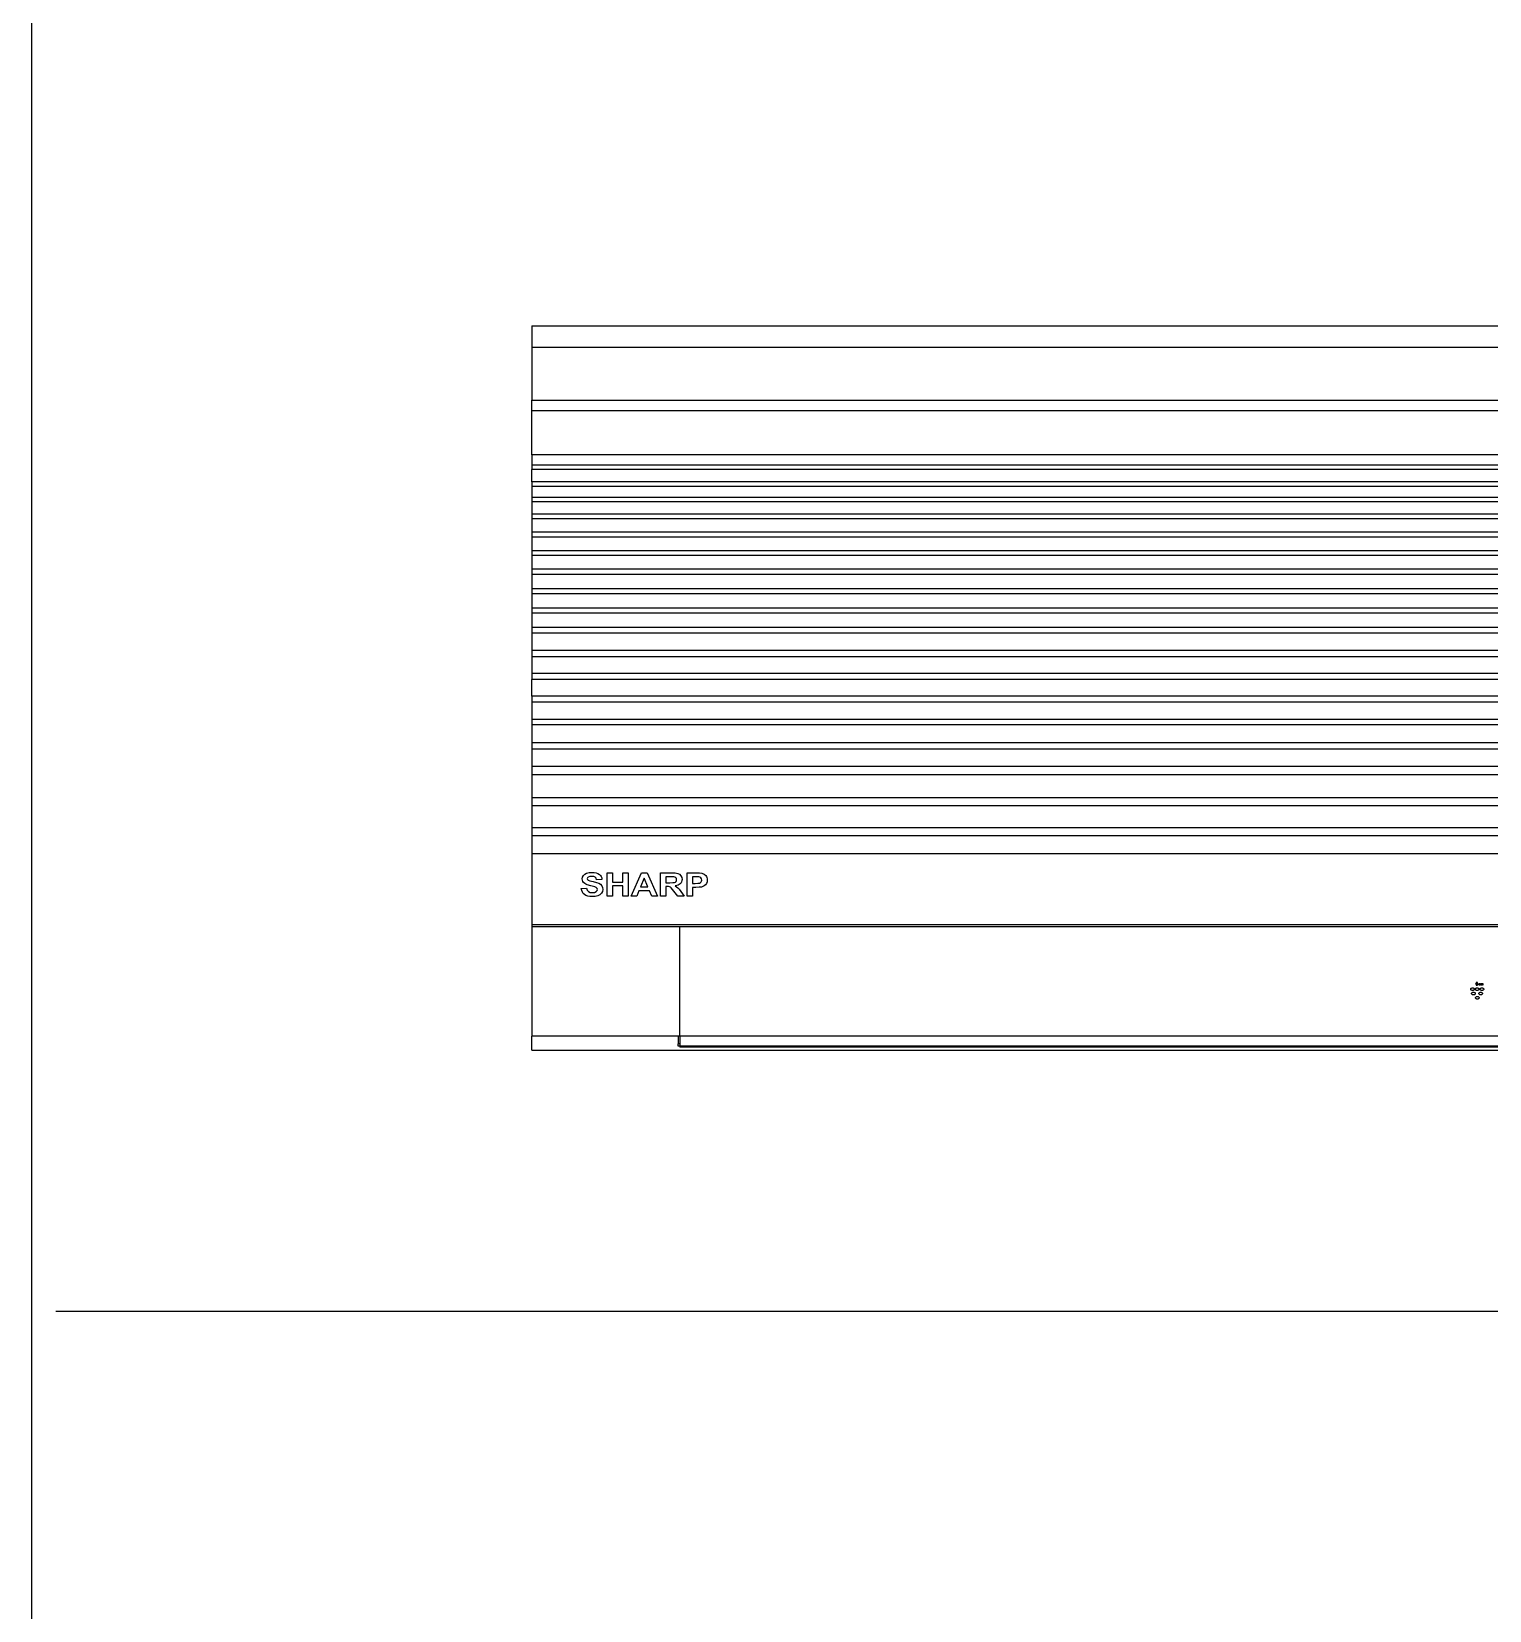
# Model space of a CAD drawing. Header units: inches. Extents: x -106706990 to 300603, y -86718466 to 1728185.
# Drawn here: x 162415 to 163122, y 8311 to 9076 of the extents above; entities that cross this region are included whole.
import ezdxf

# ---------------------------------------------------------------- set-up
doc = ezdxf.new("R2010")
doc.units = ezdxf.units.IN
doc.header["$MEASUREMENT"] = 0
doc.layers.add('Edges', color=7, linetype='Continuous')
doc.layers.add('LAMPU', color=7, linetype='Continuous')

# ---------------------------------------------------------------- blocks, each defined once
blk = doc.blocks.new('air con')
at = {"layer": 'Edges'}
for p, q in [((71.402, 41.898), (152.402, 41.898)), ((71.402, 41.898), (71.402, 41.095)), ((71.402, 41.095), (152.402, 41.095)), ((71.402, 41.095), (71.402, 39.122)), ((71.402, 39.122), (152.402, 39.122)), ((71.402, 38.724), (71.402, 39.122)), ((152.402, 38.724), (71.402, 38.724)), ((71.402, 37.092), (71.402, 38.724)), ((71.402, 37.092), (71.402, 36.701)), ((152.402, 37.092), (71.402, 37.092)), ((152.402, 36.701), (71.402, 36.701)), ((71.402, 36.701), (71.402, 36.542)), ((152.402, 36.542), (71.402, 36.542)), ((71.402, 36.078), (71.402, 36.542)), ((152.402, 36.078), (71.402, 36.078)), ((71.402, 36.078), (71.402, 35.914)), ((152.402, 35.914), (71.402, 35.914)), ((71.402, 35.914), (71.402, 35.493)), ((71.402, 35.493), (71.402, 35.34)), ((152.402, 35.493), (71.402, 35.493)), ((152.402, 35.34), (71.402, 35.34)), ((71.402, 35.34), (71.402, 34.877)), ((152.402, 34.877), (71.402, 34.877)), ((71.402, 34.877), (71.402, 34.709)), ((152.402, 34.709), (71.402, 34.709)), ((71.402, 34.709), (71.402, 34.207)), ((152.402, 34.207), (71.402, 34.207)), ((71.402, 34.207), (71.402, 34.022)), ((71.402, 34.022), (71.402, 33.51)), ((152.402, 34.022), (71.402, 34.022)), ((152.402, 33.51), (71.402, 33.51)), ((71.402, 33.51), (71.402, 33.335)), ((152.402, 33.335), (71.402, 33.335)), ((71.402, 33.335), (71.402, 32.826)), ((152.402, 32.826), (71.402, 32.826)), ((71.402, 32.826), (71.402, 32.625)), ((152.402, 32.625), (71.402, 32.625)), ((71.402, 32.625), (71.402, 32.098)), ((152.402, 32.098), (71.402, 32.098)), ((71.402, 32.098), (71.402, 31.911)), ((152.402, 31.911), (71.402, 31.911)), ((71.402, 31.911), (71.402, 31.378)), ((152.402, 31.378), (71.402, 31.378)), ((71.402, 31.378), (71.402, 31.189)), ((152.402, 31.189), (71.402, 31.189)), ((71.402, 31.189), (71.402, 30.654)), ((152.402, 30.654), (71.402, 30.654)), ((71.402, 30.654), (71.402, 30.439)), ((152.402, 30.439), (71.402, 30.439)), ((71.402, 30.439), (71.402, 29.791)), ((152.402, 29.791), (71.402, 29.791)), ((71.402, 29.791), (71.402, 29.562)), ((71.402, 29.562), (71.402, 28.935)), ((152.402, 29.562), (71.402, 29.562)), ((152.402, 28.935), (71.402, 28.935)), ((71.402, 28.935), (71.402, 28.714)), ((152.402, 28.714), (71.402, 28.714)), ((71.402, 28.092), (71.402, 28.714)), ((152.402, 28.092), (71.402, 28.092)), ((71.402, 28.092), (71.402, 27.871)), ((71.402, 27.871), (71.402, 27.226)), ((152.402, 27.871), (71.402, 27.871)), ((152.402, 27.226), (71.402, 27.226)), ((71.402, 27.226), (71.402, 27.024)), ((71.402, 27.024), (71.402, 26.349)), ((152.402, 27.024), (71.402, 27.024)), ((152.402, 26.349), (71.402, 26.349)), ((71.402, 26.349), (71.402, 26.117)), ((152.402, 26.117), (71.402, 26.117)), ((71.402, 26.117), (71.402, 25.469)), ((152.402, 25.469), (71.402, 25.469)), ((71.402, 25.469), (71.402, 25.162)), ((152.402, 25.162), (71.402, 25.162)), ((71.402, 25.162), (71.402, 24.304)), ((152.402, 24.304), (71.402, 24.304)), ((71.402, 24.304), (71.402, 24.002)), ((152.402, 24.002), (71.402, 24.002)), ((71.402, 24.002), (71.402, 23.184)), ((71.402, 23.184), (71.402, 22.883)), ((152.402, 23.184), (71.402, 23.184)), ((152.402, 22.883), (71.402, 22.883)), ((71.402, 22.883), (71.402, 22.213)), ((152.402, 22.213), (71.402, 22.213)), ((71.402, 22.213), (71.402, 19.568)), ((73.283, 21.282), (73.294, 21.346)), ((73.289, 21.232), (73.283, 21.282)), ((73.306, 21.186), (73.289, 21.232)), ((73.294, 21.346), (73.326, 21.406)), ((73.334, 21.144), (73.306, 21.186)), ((73.326, 21.406), (73.378, 21.457)), ((73.378, 21.457), (73.448, 21.494)), ((73.448, 21.494), (73.537, 21.517)), ((73.481, 21.324), (73.473, 21.293)), ((73.473, 21.293), (73.48, 21.265)), ((73.48, 21.265), (73.502, 21.241)), ((73.504, 21.347), (73.481, 21.324)), ((73.502, 21.241), (73.567, 21.212)), ((73.563, 21.371), (73.504, 21.347)), ((73.537, 21.517), (73.642, 21.525)), ((73.64, 21.379), (73.563, 21.371)), ((73.567, 21.212), (73.685, 21.182)), ((73.713, 21.372), (73.64, 21.379)), ((73.642, 21.525), (73.729, 21.52)), ((73.766, 21.35), (73.713, 21.372)), ((73.729, 21.52), (73.804, 21.507)), ((73.8, 21.311), (73.766, 21.35)), ((73.82, 21.253), (73.8, 21.311)), ((73.804, 21.507), (73.868, 21.484)), ((74.019, 21.261), (73.82, 21.253)), ((73.868, 21.484), (73.921, 21.453)), ((73.921, 21.453), (73.962, 21.414)), ((73.962, 21.414), (73.992, 21.369)), ((73.992, 21.369), (74.011, 21.318)), ((74.011, 21.318), (74.019, 21.261)), ((74.215, 20.639), (74.215, 21.51)), ((74.215, 21.51), (74.413, 21.51)), ((74.413, 21.51), (74.413, 21.167)), ((74.802, 21.167), (74.802, 21.51)), ((74.802, 21.51), (75.001, 21.51)), ((75.001, 21.51), (75.001, 20.639)), ((75.106, 20.639), (75.489, 21.51)), ((75.592, 21.306), (75.459, 20.983)), ((75.489, 21.51), (75.699, 21.51)), ((75.727, 20.983), (75.592, 21.306)), ((75.699, 21.51), (76.093, 20.639)), ((76.199, 20.639), (76.199, 21.51)), ((76.199, 21.51), (76.616, 21.51)), ((76.552, 21.362), (76.397, 21.362)), ((76.397, 21.362), (76.397, 21.141)), ((76.697, 21.359), (76.552, 21.362)), ((76.616, 21.51), (76.752, 21.504)), ((76.74, 21.347), (76.697, 21.359)), ((76.772, 21.325), (76.74, 21.347)), ((76.752, 21.504), (76.845, 21.486)), ((76.754, 21.167), (76.778, 21.189)), ((76.791, 21.294), (76.772, 21.325)), ((76.778, 21.189), (76.793, 21.218)), ((76.798, 21.254), (76.791, 21.294)), ((76.793, 21.218), (76.798, 21.254)), ((76.845, 21.486), (76.91, 21.454)), ((76.91, 21.454), (76.96, 21.403)), ((76.96, 21.403), (76.992, 21.338)), ((76.999, 21.219), (76.986, 21.176)), ((76.992, 21.338), (77.003, 21.266)), ((77.003, 21.266), (76.999, 21.219)), ((77.19, 20.639), (77.19, 21.51)), ((77.19, 21.51), (77.508, 21.51)), ((77.388, 21.362), (77.388, 21.115)), ((77.484, 21.362), (77.388, 21.362)), ((77.627, 21.356), (77.484, 21.362)), ((77.508, 21.51), (77.658, 21.506)), ((77.671, 21.343), (77.627, 21.356)), ((77.658, 21.506), (77.744, 21.497)), ((77.707, 21.318), (77.671, 21.343)), ((77.731, 21.283), (77.707, 21.318)), ((77.716, 21.172), (77.733, 21.203)), ((77.738, 21.239), (77.731, 21.283)), ((77.733, 21.203), (77.738, 21.239)), ((77.744, 21.497), (77.822, 21.465)), ((77.822, 21.465), (77.886, 21.411)), ((77.886, 21.411), (77.911, 21.376)), ((77.911, 21.376), (77.929, 21.336)), ((77.929, 21.336), (77.939, 21.291)), ((77.943, 21.242), (77.935, 21.168)), ((77.939, 21.291), (77.943, 21.242)), ((73.247, 20.922), (73.441, 20.939)), ((73.262, 20.853), (73.247, 20.922)), ((73.287, 20.793), (73.262, 20.853)), ((73.322, 20.742), (73.287, 20.793)), ((73.367, 20.7), (73.322, 20.742)), ((73.374, 21.106), (73.334, 21.144)), ((73.422, 20.666), (73.367, 20.7)), ((73.412, 21.082), (73.374, 21.106)), ((73.462, 21.059), (73.412, 21.082)), ((73.488, 20.642), (73.422, 20.666)), ((73.441, 20.939), (73.467, 20.864)), ((73.598, 21.02), (73.462, 21.059)), ((73.467, 20.864), (73.511, 20.812)), ((73.565, 20.628), (73.488, 20.642)), ((73.511, 20.812), (73.574, 20.782)), ((73.653, 20.623), (73.565, 20.628)), ((73.574, 20.782), (73.655, 20.772)), ((73.757, 20.982), (73.598, 21.02)), ((73.771, 20.631), (73.653, 20.623)), ((73.655, 20.772), (73.739, 20.781)), ((73.685, 21.182), (73.811, 21.152)), ((73.739, 20.781), (73.8, 20.808)), ((73.8, 20.965), (73.757, 20.982)), ((73.867, 20.655), (73.771, 20.631)), ((73.828, 20.944), (73.8, 20.965)), ((73.8, 20.808), (73.836, 20.847)), ((73.811, 21.152), (73.899, 21.12)), ((73.843, 20.92), (73.828, 20.944)), ((73.836, 20.847), (73.848, 20.892)), ((73.848, 20.892), (73.843, 20.92)), ((73.943, 20.695), (73.867, 20.655)), ((73.899, 21.12), (73.961, 21.081)), ((74, 20.752), (73.943, 20.695)), ((73.961, 21.081), (74.008, 21.031)), ((74.035, 20.82), (74, 20.752)), ((74.008, 21.031), (74.037, 20.968)), ((74.047, 20.892), (74.035, 20.82)), ((74.037, 20.968), (74.047, 20.892)), ((74.413, 20.639), (74.215, 20.639)), ((74.413, 21.167), (74.802, 21.167)), ((74.802, 21.02), (74.413, 21.02)), ((74.413, 21.02), (74.413, 20.639)), ((74.802, 20.639), (74.802, 21.02)), ((75.001, 20.639), (74.802, 20.639)), ((75.317, 20.639), (75.106, 20.639)), ((75.398, 20.837), (75.317, 20.639)), ((75.791, 20.837), (75.398, 20.837)), ((75.459, 20.983), (75.727, 20.983)), ((75.877, 20.639), (75.791, 20.837)), ((76.093, 20.639), (75.877, 20.639)), ((76.397, 20.639), (76.199, 20.639)), ((76.397, 21.141), (76.544, 21.141)), ((76.437, 21.002), (76.397, 21.002)), ((76.397, 21.002), (76.397, 20.639)), ((76.496, 21), (76.437, 21.002)), ((76.537, 20.993), (76.496, 21)), ((76.568, 20.979), (76.537, 20.993)), ((76.544, 21.141), (76.66, 21.144)), ((76.597, 20.956), (76.568, 20.979)), ((76.702, 20.828), (76.597, 20.956)), ((76.66, 21.144), (76.722, 21.152)), ((76.845, 20.639), (76.702, 20.828)), ((76.722, 21.152), (76.754, 21.167)), ((76.804, 21.034), (76.743, 21.023)), ((76.743, 21.023), (76.802, 20.988)), ((76.802, 20.988), (76.849, 20.95)), ((76.856, 21.052), (76.804, 21.034)), ((77.082, 20.639), (76.845, 20.639)), ((76.849, 20.95), (76.899, 20.895)), ((76.901, 21.075), (76.856, 21.052)), ((76.899, 20.895), (76.962, 20.809)), ((76.938, 21.104), (76.901, 21.075)), ((76.966, 21.138), (76.938, 21.104)), ((76.962, 20.809), (77.082, 20.639)), ((76.986, 21.176), (76.966, 21.138)), ((77.388, 20.639), (77.19, 20.639)), ((77.388, 21.115), (77.497, 21.115)), ((77.518, 20.967), (77.388, 20.967)), ((77.388, 20.967), (77.388, 20.639)), ((77.497, 21.115), (77.595, 21.119)), ((77.637, 20.97), (77.518, 20.967)), ((77.595, 21.119), (77.654, 21.129)), ((77.724, 20.98), (77.637, 20.97)), ((77.654, 21.129), (77.689, 21.146)), ((77.689, 21.146), (77.716, 21.172)), ((77.776, 20.995), (77.724, 20.98)), ((77.827, 21.021), (77.776, 20.995)), ((77.873, 21.058), (77.827, 21.021)), ((77.91, 21.107), (77.873, 21.058)), ((77.935, 21.168), (77.91, 21.107)), ((152.402, 19.568), (71.402, 19.568)), ((71.402, 19.568), (71.402, 19.493)), ((152.402, 19.493), (71.402, 19.493)), ((71.402, 19.493), (71.402, 15.42)), ((76.921, 15.42), (76.921, 19.493)), ((76.921, 18.47), (76.921, 18.812)), ((76.921, 18.133), (76.921, 18.47)), ((76.921, 17.803), (76.921, 18.133)), ((76.921, 17.48), (76.921, 17.803)), ((76.921, 17.163), (76.921, 17.48)), ((76.921, 16.853), (76.921, 17.163)), ((106.392, 17.174), (106.394, 17.184)), ((106.395, 17.161), (106.392, 17.174)), ((106.394, 17.184), (106.395, 17.187)), ((106.395, 17.187), (106.401, 17.199)), ((106.401, 17.149), (106.395, 17.161)), ((106.401, 17.199), (106.412, 17.209)), ((106.412, 17.139), (106.401, 17.149)), ((106.412, 17.209), (106.427, 17.217)), ((106.427, 17.131), (106.412, 17.139)), ((106.427, 17.217), (106.443, 17.222)), ((106.443, 17.126), (106.427, 17.131)), ((106.443, 17.222), (106.461, 17.224)), ((106.461, 17.124), (106.443, 17.126)), ((106.461, 17.224), (106.479, 17.222)), ((106.479, 17.126), (106.461, 17.124)), ((106.479, 17.222), (106.495, 17.217)), ((106.495, 17.131), (106.479, 17.126)), ((106.495, 17.217), (106.51, 17.209)), ((106.51, 17.139), (106.495, 17.131)), ((106.51, 17.209), (106.521, 17.199)), ((106.521, 17.149), (106.51, 17.139)), ((106.521, 17.199), (106.527, 17.187)), ((106.527, 17.161), (106.521, 17.149)), ((106.527, 17.187), (106.528, 17.184)), ((106.53, 17.174), (106.527, 17.161)), ((106.528, 17.184), (106.53, 17.174)), ((106.563, 17.174), (106.565, 17.184)), ((106.566, 17.161), (106.563, 17.174)), ((106.565, 17.184), (106.566, 17.187)), ((106.566, 17.187), (106.572, 17.199)), ((106.572, 17.149), (106.566, 17.161)), ((106.572, 17.199), (106.583, 17.209)), ((106.583, 17.139), (106.572, 17.149)), ((106.581, 17.368), (106.616, 17.445)), ((106.626, 17.296), (106.581, 17.368)), ((106.583, 17.209), (106.598, 17.217)), ((106.598, 17.131), (106.583, 17.139)), ((106.598, 17.217), (106.614, 17.222)), ((106.614, 17.126), (106.598, 17.131)), ((106.614, 17.222), (106.632, 17.224)), ((106.632, 17.124), (106.614, 17.126)), ((106.616, 17.445), (106.65, 17.368)), ((106.626, 17.296), (106.616, 17.445)), ((106.65, 17.368), (106.626, 17.296)), ((106.632, 17.224), (106.65, 17.222)), ((106.65, 17.126), (106.632, 17.124)), ((106.65, 17.222), (106.666, 17.217)), ((106.666, 17.131), (106.65, 17.126)), ((106.666, 17.217), (106.681, 17.209)), ((106.681, 17.139), (106.666, 17.131)), ((106.681, 17.209), (106.692, 17.199)), ((106.692, 17.149), (106.681, 17.139)), ((106.692, 17.199), (106.698, 17.187)), ((106.698, 17.161), (106.692, 17.149)), ((106.695, 17.356), (106.696, 17.363)), ((106.696, 17.347), (106.695, 17.356)), ((106.696, 17.363), (106.699, 17.371)), ((106.699, 17.339), (106.696, 17.347)), ((106.698, 17.187), (106.699, 17.184)), ((106.701, 17.174), (106.698, 17.161)), ((106.699, 17.371), (106.705, 17.377)), ((106.705, 17.333), (106.699, 17.339)), ((106.699, 17.184), (106.701, 17.174)), ((106.705, 17.377), (106.712, 17.382)), ((106.713, 17.328), (106.705, 17.333)), ((106.712, 17.382), (106.721, 17.384)), ((106.722, 17.326), (106.713, 17.328)), ((106.715, 17.363), (106.714, 17.355)), ((106.714, 17.355), (106.715, 17.347)), ((106.717, 17.366), (106.715, 17.363)), ((106.715, 17.347), (106.717, 17.344)), ((106.719, 17.368), (106.717, 17.366)), ((106.717, 17.344), (106.719, 17.342)), ((106.725, 17.372), (106.719, 17.368)), ((106.719, 17.342), (106.725, 17.338)), ((106.721, 17.384), (106.731, 17.385)), ((106.731, 17.325), (106.722, 17.326)), ((106.731, 17.373), (106.725, 17.372)), ((106.725, 17.338), (106.731, 17.337)), ((106.731, 17.385), (106.739, 17.385)), ((106.735, 17.373), (106.731, 17.373)), ((106.731, 17.337), (106.735, 17.338)), ((106.739, 17.325), (106.731, 17.325)), ((106.738, 17.372), (106.735, 17.373)), ((106.735, 17.338), (106.738, 17.338)), ((106.744, 17.368), (106.738, 17.372)), ((106.738, 17.338), (106.744, 17.342)), ((106.739, 17.385), (106.746, 17.383)), ((106.746, 17.327), (106.739, 17.325)), ((106.741, 17.174), (106.742, 17.184)), ((106.743, 17.161), (106.741, 17.174)), ((106.742, 17.184), (106.743, 17.187)), ((106.743, 17.187), (106.75, 17.199)), ((106.75, 17.149), (106.743, 17.161)), ((106.746, 17.366), (106.744, 17.368)), ((106.744, 17.342), (106.746, 17.344)), ((106.746, 17.383), (106.752, 17.381)), ((106.747, 17.363), (106.746, 17.366)), ((106.746, 17.344), (106.747, 17.347)), ((106.752, 17.33), (106.746, 17.327)), ((106.749, 17.355), (106.747, 17.363)), ((106.747, 17.347), (106.749, 17.355)), ((106.75, 17.199), (106.761, 17.209)), ((106.761, 17.139), (106.75, 17.149)), ((106.752, 17.381), (106.758, 17.377)), ((106.758, 17.333), (106.752, 17.33)), ((106.758, 17.377), (106.762, 17.372)), ((106.762, 17.338), (106.758, 17.333)), ((106.761, 17.209), (106.775, 17.217)), ((106.775, 17.131), (106.761, 17.139)), ((106.762, 17.372), (106.766, 17.367)), ((106.766, 17.343), (106.762, 17.338)), ((106.766, 17.367), (106.767, 17.361)), ((106.767, 17.349), (106.766, 17.343)), ((106.767, 17.361), (106.768, 17.355)), ((106.768, 17.355), (106.767, 17.349)), ((106.775, 17.217), (106.792, 17.222)), ((106.792, 17.126), (106.775, 17.131)), ((106.783, 17.326), (106.783, 17.384)), ((106.783, 17.384), (106.8, 17.384)), ((106.802, 17.326), (106.783, 17.326)), ((106.792, 17.222), (106.809, 17.224)), ((106.809, 17.124), (106.792, 17.126)), ((106.8, 17.384), (106.8, 17.376)), ((106.8, 17.376), (106.805, 17.38)), ((106.803, 17.366), (106.802, 17.361)), ((106.802, 17.361), (106.802, 17.352)), ((106.802, 17.352), (106.802, 17.326)), ((106.805, 17.369), (106.803, 17.366)), ((106.805, 17.38), (106.811, 17.383)), ((106.808, 17.371), (106.805, 17.369)), ((106.813, 17.373), (106.808, 17.371)), ((106.809, 17.224), (106.827, 17.222)), ((106.827, 17.126), (106.809, 17.124)), ((106.811, 17.383), (106.817, 17.385)), ((106.817, 17.374), (106.813, 17.373)), ((106.817, 17.385), (106.824, 17.385)), ((106.821, 17.373), (106.817, 17.374)), ((106.824, 17.372), (106.821, 17.373)), ((106.824, 17.385), (106.83, 17.385)), ((106.826, 17.37), (106.824, 17.372)), ((106.828, 17.368), (106.826, 17.37)), ((106.827, 17.222), (106.844, 17.217)), ((106.844, 17.131), (106.827, 17.126)), ((106.829, 17.363), (106.828, 17.368)), ((106.829, 17.356), (106.829, 17.363)), ((106.829, 17.326), (106.829, 17.356)), ((106.848, 17.326), (106.829, 17.326)), ((106.83, 17.385), (106.835, 17.384)), ((106.835, 17.384), (106.84, 17.381)), ((106.84, 17.381), (106.843, 17.379)), ((106.843, 17.379), (106.845, 17.376)), ((106.844, 17.217), (106.858, 17.209)), ((106.858, 17.139), (106.844, 17.131)), ((106.845, 17.376), (106.847, 17.372)), ((106.847, 17.372), (106.848, 17.362)), ((106.848, 17.362), (106.848, 17.326)), ((106.858, 17.209), (106.869, 17.199)), ((106.869, 17.149), (106.858, 17.139)), ((106.869, 17.199), (106.876, 17.187)), ((106.876, 17.161), (106.869, 17.149)), ((106.876, 17.187), (106.876, 17.184)), ((106.876, 17.184), (106.878, 17.174)), ((106.878, 17.174), (106.876, 17.161)), ((76.921, 16.551), (76.921, 16.853)), ((76.921, 16.256), (76.921, 16.551)), ((106.424, 17.008), (106.427, 17.021)), ((106.427, 16.995), (106.424, 17.008)), ((106.427, 17.021), (106.434, 17.033)), ((106.434, 16.983), (106.427, 16.995)), ((106.434, 17.033), (106.445, 17.044)), ((106.445, 16.973), (106.434, 16.983)), ((106.445, 17.044), (106.459, 17.051)), ((106.459, 16.965), (106.445, 16.973)), ((106.459, 17.051), (106.475, 17.056)), ((106.475, 16.96), (106.459, 16.965)), ((106.475, 17.056), (106.493, 17.058)), ((106.493, 16.958), (106.475, 16.96)), ((106.493, 17.058), (106.511, 17.056)), ((106.511, 16.96), (106.493, 16.958)), ((106.511, 17.056), (106.528, 17.051)), ((106.528, 16.965), (106.511, 16.96)), ((106.528, 17.051), (106.542, 17.044)), ((106.542, 16.973), (106.528, 16.965)), ((106.542, 17.044), (106.553, 17.033)), ((106.553, 16.983), (106.542, 16.973)), ((106.553, 17.033), (106.56, 17.021)), ((106.56, 16.995), (106.553, 16.983)), ((106.56, 17.021), (106.562, 17.008)), ((106.562, 17.008), (106.56, 16.995)), ((106.57, 16.853), (106.573, 16.866)), ((106.573, 16.84), (106.57, 16.853)), ((106.573, 16.866), (106.58, 16.878)), ((106.58, 16.828), (106.573, 16.84)), ((106.58, 16.878), (106.591, 16.889)), ((106.591, 16.818), (106.58, 16.828)), ((106.591, 16.889), (106.605, 16.897)), ((106.605, 16.81), (106.591, 16.818)), ((106.605, 16.897), (106.621, 16.902)), ((106.621, 16.805), (106.605, 16.81)), ((106.621, 16.902), (106.639, 16.903)), ((106.639, 16.803), (106.621, 16.805)), ((106.639, 16.903), (106.657, 16.902)), ((106.657, 16.805), (106.639, 16.803)), ((106.657, 16.902), (106.674, 16.897)), ((106.674, 16.81), (106.657, 16.805)), ((106.674, 16.897), (106.688, 16.889)), ((106.688, 16.818), (106.674, 16.81)), ((106.688, 16.889), (106.699, 16.878)), ((106.699, 16.828), (106.688, 16.818)), ((106.694, 17.008), (106.697, 17.021)), ((106.697, 16.995), (106.694, 17.008)), ((106.697, 17.021), (106.704, 17.033)), ((106.704, 16.983), (106.697, 16.995)), ((106.699, 16.878), (106.706, 16.866)), ((106.706, 16.84), (106.699, 16.828)), ((106.704, 17.033), (106.715, 17.044)), ((106.715, 16.973), (106.704, 16.983)), ((106.706, 16.866), (106.708, 16.853)), ((106.708, 16.853), (106.706, 16.84)), ((106.715, 17.044), (106.729, 17.051)), ((106.729, 16.965), (106.715, 16.973)), ((106.729, 17.051), (106.745, 17.056)), ((106.745, 16.96), (106.729, 16.965)), ((106.745, 17.056), (106.763, 17.058)), ((106.763, 16.958), (106.745, 16.96)), ((106.763, 17.058), (106.781, 17.056)), ((106.781, 16.96), (106.763, 16.958)), ((106.781, 17.056), (106.798, 17.051)), ((106.798, 16.965), (106.781, 16.96)), ((106.798, 17.051), (106.812, 17.044)), ((106.812, 16.973), (106.798, 16.965)), ((106.812, 17.044), (106.823, 17.033)), ((106.823, 16.983), (106.812, 16.973)), ((106.823, 17.033), (106.83, 17.021)), ((106.83, 16.995), (106.823, 16.983)), ((106.83, 17.021), (106.832, 17.008)), ((106.832, 17.008), (106.83, 16.995)), ((76.921, 15.969), (76.921, 16.256)), ((76.921, 15.69), (76.921, 15.969)), ((76.855, 15.42), (71.402, 15.42)), ((71.402, 14.898), (71.402, 15.42)), ((76.921, 15.42), (76.855, 15.42)), ((76.855, 15.42), (76.855, 15.142)), ((76.921, 15.42), (76.921, 15.69)), ((76.921, 15.42), (76.921, 15.142)), ((146.421, 15.42), (76.921, 15.42)), ((71.402, 14.898), (152.402, 14.898)), ((76.921, 15.142), (76.855, 15.142)), ((76.855, 15.051), (76.855, 15.142)), ((76.921, 15.051), (76.855, 15.051)), ((76.921, 15.142), (76.921, 15.051)), ((146.421, 15.051), (76.921, 15.051)), ((76.921, 15.051), (76.921, 15.012)), ((146.421, 15.012), (76.921, 15.012))]:
    blk.add_line(p, q, dxfattribs=at)

msp = doc.modelspace()

# ---------------------------------------------------------------- linework, layer by layer
at = {"layer": 'LAMPU', "color": 1, "linetype": 'Continuous'}
for p, q in [((162414.8, 9808.46), (162414.8, 5249.09)), ((162426.54, 8456.04), (172926.74, 8456.04))]:
    msp.add_line(p, q, dxfattribs=at)

# ---------------------------------------------------------------- block references
at = {"xscale": 13.00859202763085, "yscale": 13.00859202763085, "zscale": 13.00859202763085}
msp.add_blockref('air con', (161728.43, 8388.71), dxfattribs=at)

doc.saveas('drawing.dxf')
